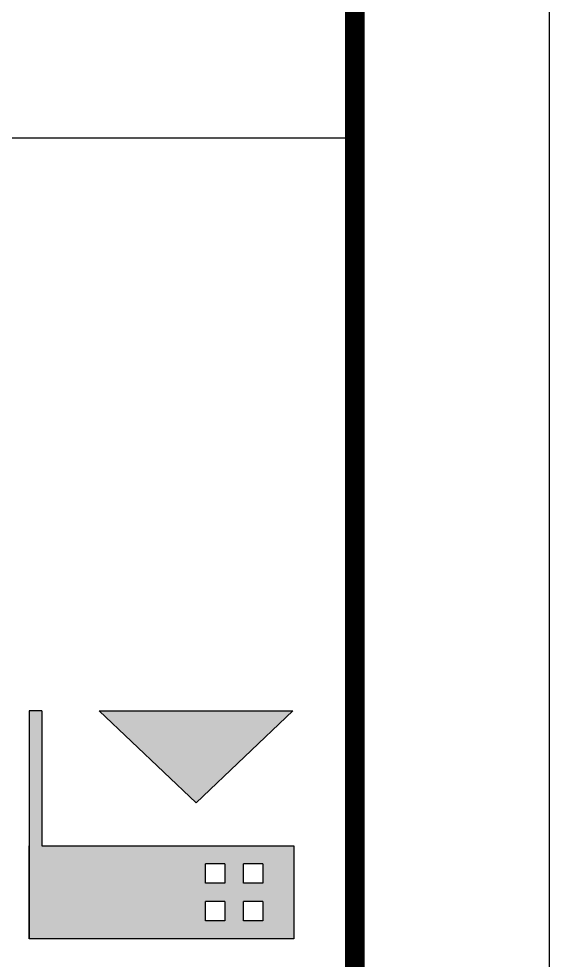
# Model space of a CAD drawing. Extents: x -144902 to 588294, y -160863 to 65494.
# Drawn here: x 299747 to 302476, y -81179 to -76331 of the extents above; entities that cross this region are included whole.
import ezdxf

# ---------------------------------------------------------------- set-up
doc = ezdxf.new("R2010")
doc.units = 0
doc.header["$LTSCALE"] = 100
for name, color, linetype in [('1508', 2, 'CONTINUOUS'), ('tk', 7, 'CONTINUOUS'), ('tk图框', 7, 'CONTINUOUS')]:
    doc.layers.add(name, color=color, linetype=linetype)

# ---------------------------------------------------------------- blocks, each defined once
blk = doc.blocks.new('A$C00BC0004')
at = {"layer": 'tk图框'}
h = blk.add_hatch(color=2, dxfattribs=at)
h.paths.add_polyline_path([(-3355, -1610.8), (-4050.2, -1610.8), (-4050.6, -1675.8), (-3355.4, -1675.8), (-2875.4, -1675.8), (-2875.4, -313.7), (-3355.4, -313.7)])
h.paths.add_polyline_path([(-3262.8, -768.5), (-3262.8, -668.5), (-3162.8, -668.5), (-3162.8, -768.5)], flags=16)
h.paths.add_polyline_path([(-3067.7, -768.5), (-3067.7, -668.5), (-2967.7, -668.5), (-2967.7, -768.5)], flags=16)
h.paths.add_polyline_path([(-3262.8, -573.2), (-3262.8, -473.2), (-3162.8, -473.2), (-3162.8, -573.2)], flags=16)
h.paths.add_polyline_path([(-3067.7, -573.2), (-3067.7, -473.2), (-2967.7, -473.2), (-2967.7, -573.2)], flags=16)
h.paths.add_polyline_path([(-3575.7, -817.1), (-4050.6, -318.7), (-4050.4, -1314.9)])
at = {"layer": 'tk图框', "color": 2}
for p, q in [((-4050.4, -1314.9), (-4050.6, -318.7)), ((-3575.7, -817.1), (-4050.6, -318.7)), ((-3355, -1610.8), (-3355.4, -313.7)), ((-3355.4, -313.7), (-2875.4, -313.7)), ((-3355.4, -313.7), (-2946.8, -313.7)), ((-2875.4, -313.7), (-2875.4, -1675.8)), ((-3262.8, -473.2), (-3162.8, -473.2)), ((-3262.8, -473.2), (-3262.8, -573.2)), ((-3162.8, -473.2), (-3162.8, -573.2)), ((-3067.7, -473.2), (-2967.7, -473.2)), ((-3067.7, -473.2), (-3067.7, -573.2)), ((-2967.7, -473.2), (-2967.7, -573.2)), ((-3162.8, -573.2), (-3262.8, -573.2)), ((-2967.7, -573.2), (-3067.7, -573.2)), ((-3262.8, -668.5), (-3162.8, -668.5)), ((-3262.8, -668.5), (-3262.8, -768.5)), ((-3162.8, -668.5), (-3162.8, -768.5)), ((-3067.7, -668.5), (-2967.7, -668.5)), ((-3067.7, -668.5), (-3067.7, -768.5)), ((-2967.7, -668.5), (-2967.7, -768.5)), ((-3162.8, -768.5), (-3262.8, -768.5)), ((-2967.7, -768.5), (-3067.7, -768.5)), ((-3575.7, -817.1), (-4050.4, -1314.9)), ((-4050.2, -1610.8), (-4050.6, -1675.8)), ((-4050.2, -1610.8), (-3355, -1610.8)), ((-4050.6, -1675.8), (-2875.4, -1675.8)), ((-4050.6, -1675.8), (-3355.4, -1675.8)), ((-4050.6, -1675.8), (-2875.4, -1675.8)), ((-4050.6, -1675.8), (-3355.4, -1675.8)), ((-2875.4, -1675.8), (-3355.4, -1675.8)), ((-2875.4, -1675.8), (-3355.4, -1675.8))]:
    blk.add_line(p, q, dxfattribs=at)
blk = doc.blocks.new('A1tk')
at = {"layer": 'tk'}
blk.add_line((76100, 1000), (76100, 58400), dxfattribs=at)
at = {"layer": 'tk', "color": 5}
blk.add_lwpolyline([(0, 0), (0, 59400), (84100, 59400), (84100, 0)], close=True, dxfattribs=at)
at = {"layer": 'tk', "const_width": 100}
blk.add_lwpolyline([(2500, 1000), (83100, 1000), (83100, 58400), (2500, 58400)], close=True, dxfattribs=at)
at = {"layer": 'tk图框'}
blk.add_blockref('A$C00BC0004', (83100, 58400), dxfattribs=at)

msp = doc.modelspace()

# ---------------------------------------------------------------- block references
at = {"layer": '1508', "rotation": 270}
msp.add_blockref('A1tk', (243075.8, -844.592), dxfattribs=at)

doc.saveas('drawing.dxf')
